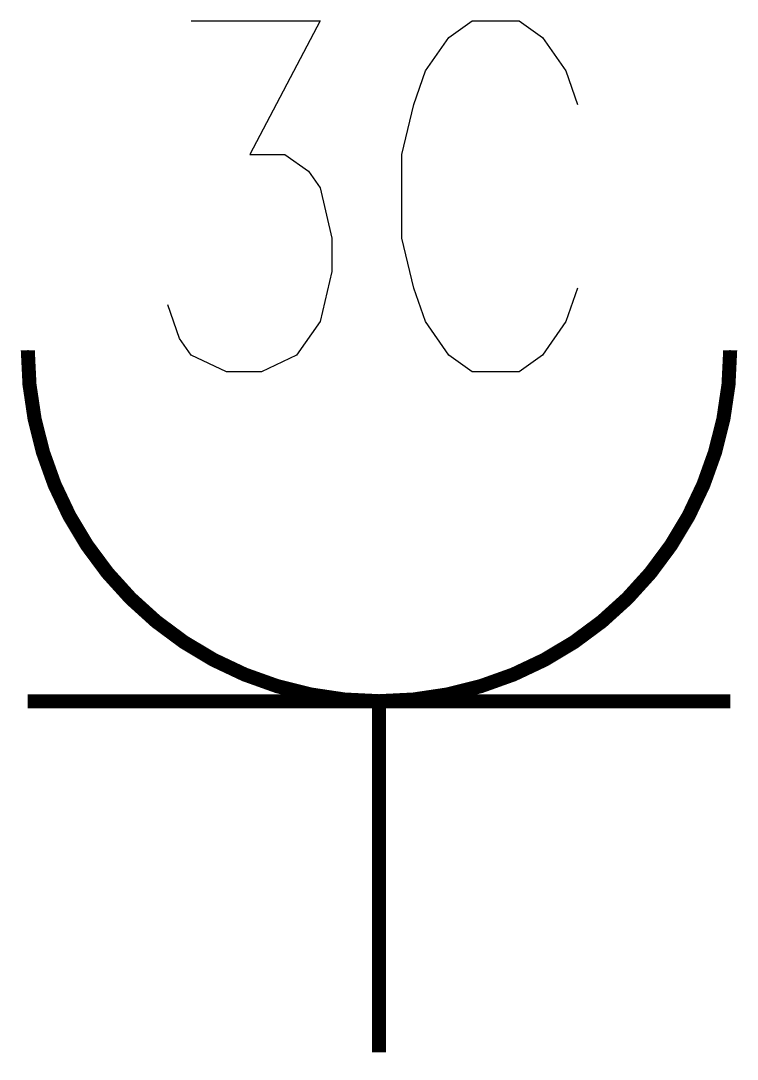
# Model space of a CAD drawing. Extents: x -255 to 255, y -5 to 735.
import ezdxf

# ---------------------------------------------------------------- set-up
doc = ezdxf.new("R2010")
doc.units = 0
doc.header["$LTSCALE"] = 1000
doc.layers.add('TJ(电气专业D)', color=142, linetype='CONTINUOUS')

# ---------------------------------------------------------------- blocks, each defined once
blk = doc.blocks.new('HC002696005706')
at = {"layer": 'TJ(电气专业D)'}
for p, q in [((-1.3364, 7.3463), (-0.4195, 7.3463)), ((-0.4195, 7.3463), (-0.9195, 6.394)), ((0.497, 7.2272), (0.6636, 7.3463)), ((0.6636, 7.3463), (0.997, 7.3463)), ((0.997, 7.3463), (1.1636, 7.2272)), ((0.3301, 6.9891), (0.497, 7.2272)), ((1.1636, 7.2272), (1.3301, 6.9891)), ((0.247, 6.751), (0.3301, 6.9891)), ((1.3301, 6.9891), (1.4136, 6.751)), ((0.1636, 6.394), (0.247, 6.751)), ((-0.9195, 6.394), (-0.6695, 6.394)), ((-0.6695, 6.394), (-0.503, 6.2749)), ((0.1636, 5.7986), (0.1636, 6.394)), ((-0.503, 6.2749), (-0.4195, 6.1558)), ((-0.4195, 6.1558), (-0.3364, 5.7986)), ((-0.3364, 5.7986), (-0.3364, 5.5607)), ((0.247, 5.4417), (0.1636, 5.7986)), ((-0.3364, 5.5607), (-0.4195, 5.2035)), ((0.3301, 5.2035), (0.247, 5.4417)), ((1.4136, 5.4417), (1.3301, 5.2035)), ((-1.4195, 5.0845), (-1.503, 5.3226)), ((-0.4195, 5.2035), (-0.5864, 4.9654)), ((0.497, 4.9654), (0.3301, 5.2035)), ((1.3301, 5.2035), (1.1636, 4.9654)), ((-1.3364, 4.9654), (-1.4195, 5.0845)), ((-1.0864, 4.8463), (-1.3364, 4.9654)), ((-0.5864, 4.9654), (-0.8364, 4.8463)), ((0.6636, 4.8463), (0.497, 4.9654)), ((1.1636, 4.9654), (0.997, 4.8463)), ((-0.8364, 4.8463), (-1.0864, 4.8463)), ((0.997, 4.8463), (0.6636, 4.8463))]:
    blk.add_line(p, q, dxfattribs=at)
at = {"layer": 'TJ(电气专业D)', "linetype": 'Continuous'}
for p, q in [((2.5, 2.5), (-2.5, 2.5)), ((0, 2.5), (0, 0))]:
    blk.add_line(p, q, dxfattribs=at)
at = {"layer": 'TJ(电气专业D)', "linetype": 'Continuous', "const_width": 0.1}
blk.add_lwpolyline([(-2.5, 5, 0.198912), (-1.7678, 3.2322, 0.198912), (0, 2.5, 0.198912), (1.7678, 3.2322, 0.198912), (2.5, 5)], format="xyb", dxfattribs=at)
for points in [[(2.5, 2.5), (-2.5, 2.5)], [(0, 2.5), (0, 0)]]:
    blk.add_lwpolyline(points, dxfattribs=at)
at = {"layer": 'TJ(电气专业D)', "linetype": 'Continuous'}
for start, end in [(180, 225), (315, 0), (225, 270), (270, 315)]:
    blk.add_arc((0, 5), 2.5, start, end, dxfattribs=at)

msp = doc.modelspace()

# ---------------------------------------------------------------- block references
at = {"layer": 'TJ(电气专业D)', "xscale": 100, "yscale": 100, "zscale": 100}
msp.add_blockref('HC002696005706', (0, 0), dxfattribs=at)

doc.saveas('drawing.dxf')
